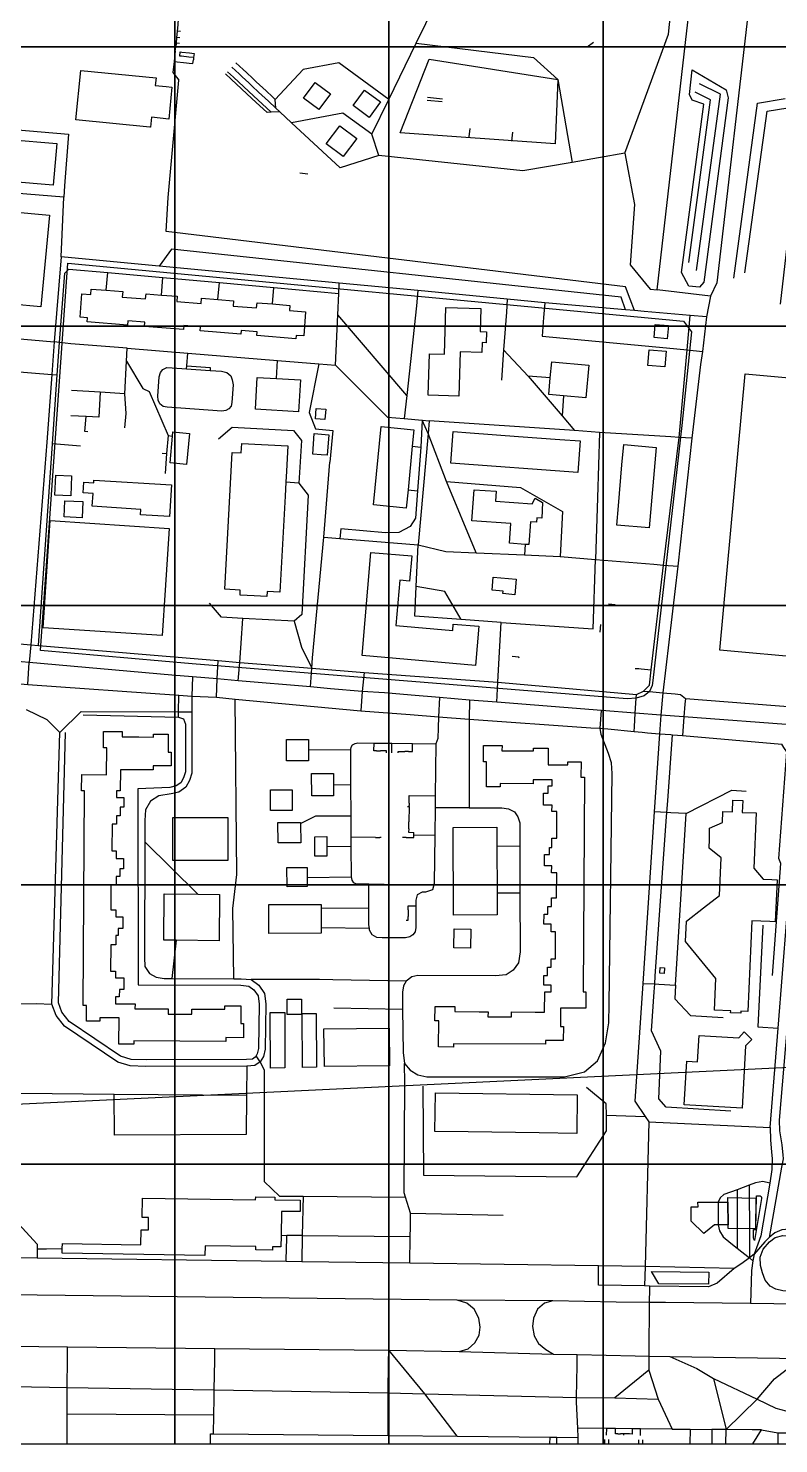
# Model space of a CAD drawing. Header units: metres. Extents: x -907 to 907, y -946 to 946.
# Drawn here: x -606 to -288, y -946 to -347 of the extents above; entities that cross this region are included whole.
import ezdxf

# ---------------------------------------------------------------- set-up
doc = ezdxf.new("R2010")
doc.units = ezdxf.units.M
for name, color, linetype in [('GREEN_ATLAS_BUILDING_OSM_LEVELS', 9, 'Continuous'), ('GREEN_ATLAS_TERRAIN_COP90', 3, 'Continuous'), ('OSM_BUILDING', 8, 'Continuous'), ('OSM_GREEN_EXISTING', 94, 'Continuous'), ('OSM_HYDROGRAPHY', 5, 'Continuous'), ('OSM_ROAD_LOCAL', 9, 'Continuous'), ('OSM_ROAD_MAJOR', 30, 'Continuous'), ('SITE_BORDER', 3, 'Continuous')]:
    doc.layers.add(name, color=color, linetype=linetype)

msp = doc.modelspace()

# ---------------------------------------------------------------- linework, layer by layer
at = {"layer": 'GREEN_ATLAS_BUILDING_OSM_LEVELS'}
for points, elevation in [([(-551.888, -368.033), (-552.207, -371.251), (-547.643, -371.651), (-545.129, -371.952), (-546.455, -385.41), (-553.826, -384.687), (-554.239, -388.906), (-554.495, -388.884), (-585.757, -385.8), (-583.706, -364.905)], 27.5), ([(-716.475, -403.199), (-714.987, -385.555), (-593.904, -395.763), (-595.392, -413.418)], 31.511), ([(-597.024, -426.064), (-600.569, -464.926), (-649.925, -460.429), (-646.38, -421.556)], 28.862), ([(-583.243, -459.393), (-579.542, -459.694), (-579.355, -457.378), (-572.952, -457.902), (-565.968, -458.469), (-566.156, -460.774), (-556.29, -461.575), (-556.108, -459.393), (-549.625, -459.916), (-542.96, -460.451), (-543.141, -462.644), (-532.787, -463.479), (-532.612, -461.286), (-525.653, -461.853), (-519.026, -462.388), (-519.207, -464.581), (-509.291, -465.393), (-509.109, -463.167), (-502.538, -463.701), (-495.198, -464.302), (-495.379, -466.518), (-488.552, -467.074), (-489.377, -477.26), (-492.572, -477.004), (-492.685, -478.429), (-509.147, -477.093), (-509.022, -475.568), (-515.831, -475.011), (-515.956, -476.536), (-533.212, -475.145), (-533.068, -473.42), (-540.127, -472.841), (-540.271, -474.566), (-556.752, -473.23), (-556.609, -471.471), (-563.83, -470.893), (-563.974, -472.64), (-580.999, -471.26), (-580.855, -469.557), (-584.05, -469.301)], 25.757), ([(-414.487, -465.627), (-414.768, -475.39), (-412.042, -475.468), (-412.179, -480.099), (-413.88, -480.054), (-413.999, -484.206), (-423.196, -483.928), (-423.746, -502.741), (-436.689, -502.363), (-436.176, -484.841), (-429.83, -485.03), (-429.248, -465.193)], 24.215), ([(-275.835, -613.626), (-313.205, -610.231), (-302.576, -493.257), (-265.212, -496.652)], 24.348), ([(-484.131, -507.917), (-480.061, -508.207), (-480.374, -512.682), (-484.45, -512.404)], 25.015), ([(-442.728, -516.934), (-443.422, -523.959), (-445.236, -542.404), (-445.998, -550.13), (-459.872, -548.772), (-456.602, -515.576)], 25.064), ([(-426.185, -517.769), (-418.957, -518.292), (-398.481, -519.773), (-380.955, -521.042), (-372.415, -521.665), (-373.384, -535.024), (-427.148, -531.128)], 26.041), ([(-515.843, -526.786), (-515.618, -522.723), (-496.092, -523.78), (-496.674, -534.556), (-496.967, -539.187), (-497.243, -545.065), (-499.443, -585.752), (-504.845, -585.463), (-504.958, -587.567), (-510.341, -587.277), (-516.337, -586.954), (-516.225, -584.85), (-522.796, -584.494), (-519.663, -526.586)], 26.768), ([(-340.202, -524.448), (-343.129, -558.49), (-356.865, -557.31), (-356.165, -549.139), (-354.677, -531.751), (-353.945, -523.257)], 26.634), ([(-587.983, -545.009), (-594.66, -544.72), (-594.279, -536.204), (-587.608, -536.493)], 28.182), ([(-582.887, -547.313), (-583.168, -554.215), (-590.815, -553.892), (-590.534, -547.002)], 28.257), ([(-548.018, -584.861), (-549.275, -604.097), (-599.662, -600.791), (-596.686, -555.429), (-546.305, -558.724)], 28.444), ([(-443.685, -570.357), (-444.61, -581.021), (-448.724, -580.665), (-450.387, -599.901), (-426.316, -601.982), (-426.072, -599.222), (-415.193, -600.157), (-416.631, -616.732), (-464.699, -612.58), (-460.929, -568.865)], 27.016), ([(-575.691, -765.934), (-575.697, -767.303), (-581.305, -767.27), (-581.268, -760.735), (-582.706, -760.724), (-582.174, -669.887), (-583.381, -669.876), (-583.344, -662.919), (-572.821, -662.985), (-572.752, -651.631), (-574.096, -651.62), (-574.059, -644.729), (-566.25, -644.774), (-566.262, -646.967), (-559.091, -647.011), (-552.982, -647.045), (-552.976, -645.831), (-546.699, -645.865), (-546.742, -653.468), (-545.436, -653.479), (-545.473, -659.312), (-553.032, -659.267), (-553.038, -660.959), (-566.969, -660.87), (-567.019, -669.843), (-568.607, -669.832), (-568.619, -672.681), (-565.537, -672.704), (-565.562, -676.767), (-567.062, -676.756), (-567.081, -680.362), (-568.632, -680.351), (-568.638, -681.865), (-568.651, -683.925), (-570.451, -683.914), (-570.52, -695.246), (-568.719, -695.246), (-568.738, -698.519), (-565.624, -698.541), (-565.649, -702.804), (-567.231, -702.793), (-567.25, -706.077), (-568.782, -706.066), (-568.794, -708.003), (-568.801, -709.673), (-570.958, -709.662), (-571.02, -720.226), (-568.863, -720.248), (-568.882, -723.176), (-565.868, -723.198), (-565.899, -728.052), (-567.9, -728.041), (-567.919, -731.068), (-568.926, -731.057), (-568.938, -732.727), (-568.951, -734.998), (-571.045, -734.987), (-571.114, -746.23), (-569.019, -746.241), (-569.032, -748.924), (-565.449, -748.946), (-565.481, -753.967), (-567.406, -753.956), (-567.425, -757.073), (-569.082, -757.062), (-569.088, -758.375), (-569.094, -759.956), (-560.779, -760), (-560.785, -762.071), (-549.5, -762.138), (-546.686, -762.149), (-546.699, -764.308), (-536.72, -764.375), (-536.707, -762.216), (-528.861, -762.26), (-522.79, -762.294), (-522.783, -760.813), (-515.975, -760.846), (-516.018, -768.383), (-514.805, -768.383), (-514.843, -774.35), (-522.364, -774.305), (-522.371, -775.93), (-561.279, -775.708), (-561.285, -777.11), (-567.6, -777.077), (-567.538, -765.978)], 24.598), ([(-487.301, -652.488), (-487.283, -657.141), (-496.63, -657.186), (-496.661, -648.158), (-487.32, -648.124)], 26.246), ([(-387.37, -754.98), (-384.719, -754.991), (-384.7, -752.141), (-387.783, -752.13), (-387.758, -748.056), (-386.263, -748.067), (-386.238, -744.46), (-384.688, -744.471), (-384.682, -742.701), (-384.669, -740.898), (-382.868, -740.909), (-382.8, -729.588), (-384.6, -729.577), (-384.582, -726.304), (-387.695, -726.282), (-387.67, -722.018), (-386.088, -722.029), (-386.07, -718.745), (-384.538, -718.757), (-384.525, -716.853), (-384.519, -715.15), (-382.362, -715.161), (-382.299, -704.597), (-384.457, -704.574), (-384.438, -701.647), (-387.451, -701.624), (-387.42, -696.771), (-385.419, -696.782), (-385.401, -693.754), (-384.394, -693.765), (-384.381, -691.472), (-384.369, -689.825), (-382.274, -689.836), (-382.206, -678.592), (-384.306, -678.581), (-384.288, -675.899), (-387.87, -675.876), (-387.839, -670.856), (-385.913, -670.867), (-385.895, -667.761), (-384.244, -667.761), (-384.231, -666.347), (-384.225, -665.19), (-392.228, -665.145), (-392.241, -666.837), (-406.165, -666.748), (-406.177, -668.173), (-412.017, -668.128), (-411.948, -657.509), (-413.299, -657.497), (-413.255, -650.607), (-405.446, -650.662), (-405.464, -652.844), (-395.273, -652.911), (-392.178, -652.933), (-392.172, -651.709), (-385.901, -651.742), (-385.945, -658.822), (-377.629, -658.878), (-377.623, -657.52), (-372.014, -657.553), (-372.052, -664.088), (-370.601, -664.099), (-371.164, -754.935), (-369.939, -754.947), (-369.982, -761.904), (-380.661, -761.837), (-380.711, -769.563), (-379.498, -769.574), (-379.536, -775.541), (-387.051, -775.496), (-387.064, -777.121), (-425.966, -776.888), (-425.972, -778.301), (-432.293, -778.257), (-432.224, -767.158), (-433.825, -767.147), (-433.788, -761.136), (-425.466, -761.192), (-425.478, -763.251), (-415.149, -763.318), (-411.379, -763.34), (-411.392, -765.5), (-401.413, -765.555), (-401.394, -763.396), (-391.378, -763.462), (-387.42, -763.485)], 24.528), ([(-476.735, -667.327), (-476.716, -671.902), (-485.976, -671.936), (-486.02, -662.507), (-476.754, -662.462)], 26.073), ([(-494.241, -678.114), (-503.42, -678.147), (-503.457, -669.464), (-494.279, -669.42)], 25.756), ([(-298.849, -702.593), (-294.967, -707.246), (-291.284, -707.402), (-289.04, -707.491), (-289.784, -725.313), (-292.141, -725.213), (-299.781, -724.901), (-301.432, -763.24), (-304.364, -763.117), (-304.395, -763.941), (-308.697, -763.752), (-308.666, -762.939), (-315.474, -762.65), (-314.912, -749.303), (-327.748, -733.662), (-327.354, -724.935), (-320.164, -719.347), (-313.442, -714.115), (-312.773, -698.24), (-317.713, -694.044), (-317.657, -690.348), (-317.588, -685.572), (-312.148, -683.235), (-311.954, -678.604), (-307.965, -678.771), (-307.753, -673.772), (-303.57, -673.939), (-303.783, -678.949), (-297.912, -679.194)], 25.573), ([(-544.76, -699.298), (-544.76, -681.186), (-521.489, -681.186), (-521.489, -699.298)], 24.837), ([(-490.671, -683.602), (-490.64, -691.773), (-500.231, -691.817), (-500.269, -683.301), (-490.671, -683.268)], 25.518), ([(-479.586, -693.409), (-479.573, -697.495), (-484.638, -697.517), (-484.669, -689.235), (-479.605, -689.212)], 25.633), ([(-496.436, -710.43), (-496.467, -702.348), (-487.952, -702.315), (-487.933, -706.456), (-487.92, -710.396)], 25.205), ([(-418.707, -728.33), (-418.744, -736.39), (-425.791, -736.356), (-425.747, -728.297)], 24.75), ([(-338.527, -744.572), (-336.67, -744.694), (-336.832, -747.176), (-338.689, -747.054)], 24.626), ([(-490.359, -764.52), (-496.392, -764.542), (-496.411, -757.986), (-490.377, -757.963)], 23.32), ([(-328.304, -802.736), (-327.266, -784.235), (-322.658, -784.491), (-322.039, -773.381), (-307.684, -774.194), (-305.221, -774.327), (-302.932, -771.889), (-299.662, -775.106), (-302.382, -777.812), (-303.851, -804.105)], 24.123), ([(-389.79, -814.681), (-419.82, -814.246), (-433.894, -814.046), (-433.656, -797.649), (-373.584, -798.506), (-373.821, -814.914)], 23.502), ([(-502.563, -862.882), (-502.582, -864.24), (-509.61, -864.129), (-509.585, -862.715), (-531.105, -862.392), (-531.168, -866.478), (-591.565, -865.576), (-591.54, -863.628), (-591.509, -861.502), (-558.322, -861.991), (-558.228, -855.657), (-555.102, -855.702), (-555.02, -850.459), (-557.753, -850.414), (-557.634, -842.266), (-509.716, -842.978), (-509.697, -841.698), (-501.632, -841.82), (-501.644, -842.967), (-490.809, -843.134), (-490.884, -847.976), (-498.774, -847.865), (-498.931, -858.151), (-498.999, -862.938)], 20.777), ([(-309.741, -853.52), (-312.561, -853.52), (-313.961, -853.52), (-315.499, -853.52), (-317.844, -855.435), (-320.089, -857.271), (-325.403, -852.062), (-325.372, -845.928), (-322.483, -845.906), (-322.571, -843.924), (-313.924, -844.002), (-309.872, -844.036)], 22.597)]:
    msp.add_lwpolyline(points, close=True, dxfattribs=dict(at, elevation=elevation))
at = {"layer": 'GREEN_ATLAS_TERRAIN_COP90'}
for points in [[(-634.613, -354.831, 33), (-543.954, -354.831, 26), (-543.954, -236.554, 25), (-634.613, -236.554, 28)], [(-543.954, -354.831, 26), (-453.295, -354.831, 25), (-453.295, -236.554, 22), (-543.954, -236.554, 25)], [(-453.295, -354.831, 25), (-362.636, -354.831, 27), (-362.636, -236.554, 19), (-453.295, -236.554, 22)], [(-362.636, -354.831, 27), (-271.977, -354.831, 24), (-271.977, -236.554, 17), (-362.636, -236.554, 19)], [(-634.613, -473.108, 28), (-543.954, -473.108, 26), (-543.954, -354.831, 26), (-634.613, -354.831, 33)], [(-543.954, -473.108, 26), (-453.295, -473.108, 23), (-453.295, -354.831, 25), (-543.954, -354.831, 26)], [(-453.295, -473.108, 23), (-362.636, -473.108, 26), (-362.636, -354.831, 27), (-453.295, -354.831, 25)], [(-362.636, -473.108, 26), (-271.977, -473.108, 25), (-271.977, -354.831, 24), (-362.636, -354.831, 27)], [(-634.613, -591.385, 30), (-543.954, -591.385, 28), (-543.954, -473.108, 26), (-634.613, -473.108, 28)], [(-543.954, -591.385, 28), (-453.295, -591.385, 27), (-453.295, -473.108, 23), (-543.954, -473.108, 26)], [(-453.295, -591.385, 27), (-362.636, -591.385, 28), (-362.636, -473.108, 26), (-453.295, -473.108, 23)], [(-362.636, -591.385, 28), (-271.977, -591.385, 23), (-271.977, -473.108, 25), (-362.636, -473.108, 26)], [(-634.613, -709.662, 28), (-543.954, -709.662, 24), (-543.954, -591.385, 28), (-634.613, -591.385, 30)], [(-543.954, -709.662, 24), (-453.295, -709.662, 26), (-453.295, -591.385, 27), (-543.954, -591.385, 28)], [(-453.295, -709.662, 26), (-362.636, -709.662, 24), (-362.636, -591.385, 28), (-453.295, -591.385, 27)], [(-362.636, -709.662, 24), (-271.977, -709.662, 27), (-271.977, -591.385, 23), (-362.636, -591.385, 28)], [(-634.613, -827.939, 24), (-543.954, -827.939, 21), (-543.954, -709.662, 24), (-634.613, -709.662, 28)], [(-543.954, -827.939, 21), (-453.295, -827.939, 21), (-453.295, -709.662, 26), (-543.954, -709.662, 24)], [(-453.295, -827.939, 21), (-362.636, -827.939, 25), (-362.636, -709.662, 24), (-453.295, -709.662, 26)], [(-362.636, -827.939, 25), (-271.977, -827.939, 22), (-271.977, -709.662, 27), (-362.636, -709.662, 24)], [(-634.613, -946.216, 21), (-543.954, -946.216, 20), (-543.954, -827.939, 21), (-634.613, -827.939, 24)], [(-543.954, -946.216, 20), (-453.295, -946.216, 20), (-453.295, -827.939, 21), (-543.954, -827.939, 21)], [(-453.295, -946.216, 20), (-362.636, -946.216, 19), (-362.636, -827.939, 25), (-453.295, -827.939, 21)], [(-362.636, -946.216, 19), (-271.977, -946.216, 18), (-271.977, -827.939, 22), (-362.636, -827.939, 25)]]:
    msp.add_3dface(points, dxfattribs=at)
at = {"layer": 'OSM_BUILDING'}
for points, elevation in [([(-381.774, -368.712), (-382.925, -395.963), (-448.593, -391.321), (-436.251, -360.074)], 25.558), ([(-483.018, -381.381), (-489.502, -376.583), (-484.582, -369.937), (-478.098, -374.735)], 25.103), ([(-468.457, -379.677), (-463.617, -373.143), (-456.821, -378.175), (-461.66, -384.709)], 24.738), ([(-466.925, -393.592), (-472.646, -401.318), (-479.88, -395.963), (-474.159, -388.238)], 24.696), ([(-341.065, -477.95), (-340.584, -472.34), (-335.044, -472.818), (-335.532, -478.429)], 25.746), ([(-335.988, -483.683), (-336.564, -490.34), (-343.716, -489.717), (-343.141, -483.06)], 25.863), ([(-478.748, -519.072), (-479.417, -527.788), (-481.999, -527.588), (-485.563, -527.32), (-484.888, -518.593)], 25.379), ([(-545.367, -540.3), (-546.205, -553.692), (-558.397, -552.924), (-558.259, -550.664), (-578.861, -549.373), (-578.517, -543.963), (-582.743, -543.696), (-582.462, -539.198), (-578.235, -539.454), (-578.16, -538.252)], 27.623), ([(-400.044, -586.787), (-405.07, -586.342), (-404.983, -585.307), (-409.672, -584.884), (-409.185, -579.373), (-399.462, -580.231)], 27.329), ([(-497.318, -787.151), (-503.432, -787.174), (-503.52, -763.718), (-497.405, -763.696)], 22.758), ([(-484.006, -786.862), (-489.902, -786.884), (-489.984, -764.086), (-484.088, -764.075)], 22.888), ([(-309.772, -855.078), (-309.741, -853.52), (-309.872, -844.036), (-309.872, -842.021), (-297.968, -842.266), (-298.205, -855.29)], 22.235)]:
    msp.add_lwpolyline(points, close=True, dxfattribs=dict(at, elevation=elevation))
at = {"layer": 'OSM_GREEN_EXISTING'}
for points in [[(-329.536, -450.376), (-320.07, -379.154), (-324.915, -377.496), (-326.122, -375.08), (-324.915, -364.616), (-310.604, -373.098), (-309.722, -376.405), (-320.07, -454.451), (-321.939, -456.543), (-326.454, -456.21)], [(-328.679, -470.948), (-325.197, -475.579), (-329.361, -515.142), (-341.572, -623.155), (-341.884, -625.27), (-343.097, -627.797), (-345.279, -629.623), (-348.631, -630.636), (-352.545, -630.925), (-536.626, -615.998), (-600.738, -610.443), (-589.221, -446.458)], [(-547.274, -490.63), (-545.017, -490.774), (-538.952, -491.186), (-529.017, -491.876), (-524.109, -492.21), (-521.952, -492.722), (-520.257, -494.169), (-519.601, -495.828), (-519.288, -498.01), (-519.801, -505.468), (-520.107, -506.982), (-521.07, -508.14), (-522.371, -508.819), (-524.053, -509.031), (-547.218, -507.439), (-548.868, -507.105), (-550.2, -506.058), (-551.006, -504.377), (-551.156, -502.708), (-550.588, -494.503), (-550.044, -492.722), (-548.968, -491.498)], [(-385.032, -494.915), (-384.438, -488.203), (-368.713, -489.605), (-369.945, -503.465), (-379.436, -502.63), (-385.663, -502.073)], [(-509.041, -494.804), (-500.919, -495.283), (-490.771, -495.873), (-491.565, -509.398), (-509.835, -508.318)], [(-537.745, -518.593), (-538.939, -531.695), (-545.879, -531.016), (-544.91, -519.662), (-544.76, -517.914)], [(-407.965, -543.016), (-408.253, -547.235), (-392.672, -548.282), (-391.409, -545.9), (-388.283, -547.703), (-388.564, -554.404), (-390.69, -554.193), (-390.896, -556.141), (-393.435, -555.963), (-394.085, -565.592), (-395.686, -565.481), (-402.244, -565.047), (-401.682, -556.653), (-418.169, -555.54), (-417.281, -542.393)], [(-407.596, -693.22), (-407.521, -712.968), (-407.484, -722.319), (-425.985, -722.397), (-426.128, -685.338), (-407.628, -685.261)], [(-525.216, -733.306), (-543.335, -733.106), (-548.618, -733.05), (-548.405, -713.424), (-534.188, -713.58), (-525.003, -713.68)], [(-482.031, -719.324), (-481.993, -727.885), (-481.987, -730.133), (-504.089, -730.222), (-504.139, -717.977), (-482.037, -717.888)], [(-453.038, -786.294), (-480.649, -786.572), (-480.811, -770.554), (-453.201, -770.275)], [(-298.856, -859.676), (-299.062, -859.008), (-299.081, -855.513), (-298.068, -855.535), (-297.749, -841.253), (-296.261, -841.297), (-295.83, -841.509), (-295.604, -841.954), (-295.592, -842.466), (-298.593, -860.21)], [(-272.608, -881.65), (-286.664, -881.495), (-289.59, -880.815), (-291.997, -879.591), (-294.048, -876.986), (-295.273, -873.825), (-296.08, -870.73), (-296.161, -867.19), (-294.986, -863.85), (-292.291, -860.767), (-289.909, -858.886), (-286.651, -858.117), (-271.777, -858.373)], [(-318.025, -878.712), (-339.015, -878.489), (-342.241, -873.279), (-317.913, -873.557)]]:
    msp.add_lwpolyline(points, close=True, dxfattribs=at)
for points in [[(-323.202, -449.497), (-312.917, -374.957), (-321.858, -370.482)], [(-326.41, -446.102), (-317.275, -377.251), (-323.646, -374.067)], [(-307.378, -452.859), (-297.311, -378.72), (-285.657, -376.705)], [(-302.657, -450.555), (-293.21, -382.048), (-284.457, -380.679)]]:
    msp.add_lwpolyline(points, dxfattribs=at)
at = {"layer": 'OSM_HYDROGRAPHY'}
msp.add_lwpolyline([(-906.59, -816.654), (-121.314, -779.025)], dxfattribs=at)
at = {"layer": 'OSM_ROAD_LOCAL'}
for points in [[(-298.712, -317.394), (-300.344, -331.532), (-314.549, -454.696)], [(-353.532, -399.904), (-375.797, -403.767), (-396.617, -407.385), (-457.621, -400.861), (-460.573, -391.822), (-453.376, -377.084), (-441.784, -353.339), (-429.473, -328.114), (-428.398, -325.91)], [(-317.169, -460.339), (-339.834, -457.723), (-326.203, -339.536), (-324.953, -328.693), (-300.344, -331.532), (-272.921, -334.693), (-287.802, -463.735)], [(-542.259, -340.571), (-542.472, -342.92), (-542.716, -345.602), (-542.947, -348.207), (-543.191, -350.846), (-543.416, -353.361), (-543.566, -355.02)], [(-353.532, -399.904), (-335.013, -349.421), (-333.825, -338.69)], [(-541.972, -353.495), (-543.416, -353.361)], [(-541.74, -350.979), (-543.191, -350.846)], [(-541.503, -348.341), (-542.947, -348.207)], [(-441.784, -353.339), (-392.159, -359.373), (-381.774, -368.712), (-375.797, -403.767)], [(-369.363, -354.92), (-366.769, -352.849)], [(-543.729, -356.534), (-544.229, -361.076)], [(-543.729, -356.534), (-543.566, -355.02)], [(-541.115, -358.85), (-541.822, -358.772), (-541.622, -356.99), (-540.915, -357.068)], [(-537.958, -359.206), (-541.115, -358.85)], [(-540.915, -357.068), (-537.758, -357.413)], [(-537.758, -357.413), (-535.769, -357.636), (-535.97, -359.428), (-537.958, -359.206)], [(-535.97, -359.428), (-536.07, -360.33)], [(-544.229, -361.076), (-544.742, -365.774), (-542.259, -368.991)], [(-544.229, -361.076), (-538.964, -361.644)], [(-538.964, -361.644), (-537.795, -361.777)], [(-537.795, -361.777), (-536.245, -361.944), (-536.07, -360.33)], [(-519.132, -367.655), (-521.577, -365.384)], [(-516.756, -366.341), (-519.826, -363.492)], [(-515.024, -364.471), (-518.094, -361.621)], [(-513.636, -365.762), (-515.024, -364.471)], [(-453.376, -377.084), (-474.572, -361.644), (-489.671, -364.482), (-501.4, -377.117)], [(-349.393, -466.495), (-351.213, -461.742), (-353.257, -456.41), (-547.611, -433.011), (-546.68, -418.695), (-542.259, -368.991)], [(-520.02, -368.612), (-522.464, -366.33)], [(-511.335, -376.672), (-520.02, -368.612)], [(-510.447, -375.714), (-519.132, -367.655)], [(-515.368, -367.621), (-516.756, -366.341)], [(-512.636, -370.16), (-515.368, -367.621)], [(-510.904, -368.301), (-513.636, -365.762)], [(-511.223, -371.473), (-512.636, -370.16)], [(-508.465, -374.033), (-511.223, -371.473)], [(-509.491, -369.603), (-510.904, -368.301)], [(-506.734, -372.174), (-509.491, -369.603)], [(-509.61, -378.275), (-511.335, -376.672)], [(-508.728, -377.317), (-510.447, -375.714)], [(-503.082, -382.561), (-508.728, -377.317)], [(-507.046, -375.358), (-508.465, -374.033)], [(-504.326, -377.885), (-507.046, -375.358)], [(-505.308, -373.488), (-506.734, -372.174)], [(-502.595, -376.015), (-505.308, -373.488)], [(-501.182, -380.802), (-501.4, -377.117), (-502.595, -376.015)], [(-436.945, -376.182), (-430.68, -376.816)], [(-710.979, -382.037), (-673.246, -384.62), (-588.939, -391.8)], [(-499.531, -382.338), (-503.082, -382.561), (-504.858, -382.683), (-509.61, -378.275)], [(-460.573, -391.822), (-472.833, -382.895), (-494.529, -386.98), (-499.531, -382.338), (-501.182, -380.802), (-504.326, -377.885)], [(-430.824, -378.208), (-437.076, -377.562)], [(-457.621, -400.861), (-474.003, -406.038), (-494.529, -386.98)], [(-588.939, -391.8), (-590.546, -413.752), (-590.89, -418.439)], [(-419.351, -392.991), (-418.994, -389.485)], [(-401.232, -394.828), (-400.844, -390.999)], [(-353.532, -399.904), (-349.387, -421.611), (-351.238, -447.193), (-342.785, -457.39), (-339.834, -457.723)], [(-592.078, -443.719), (-590.89, -418.439), (-648.493, -413.797), (-675.24, -411.559), (-717.262, -407.997), (-723.521, -407.463)], [(-491.015, -408.164), (-487.589, -408.587)], [(-353.207, -466.161), (-355.008, -460.852), (-545.348, -440.48), (-550.544, -447.671)], [(-592.078, -443.719), (-594.998, -479.809), (-596.036, -493.535), (-598.055, -522.166), (-604.92, -608.06), (-605.533, -615.53)], [(-318.907, -469.156), (-325.803, -468.555), (-345.323, -466.852), (-349.393, -466.495), (-353.207, -466.161), (-387.358, -463.178), (-403.207, -461.664), (-441.078, -458.069), (-474.39, -454.907), (-550.544, -447.671), (-578.836, -444.977), (-592.078, -443.719)], [(-590.471, -450.699), (-588.852, -448.918), (-572.339, -450.41), (-549.024, -452.514), (-525.072, -454.684), (-501.976, -456.766), (-474.572, -459.249)], [(-601.688, -608.328), (-595.736, -522.879), (-593.679, -493.713), (-592.716, -480.054), (-590.471, -450.699)], [(-572.952, -457.902), (-572.339, -450.41)], [(-549.625, -459.916), (-549.024, -452.514)], [(-525.653, -461.853), (-525.072, -454.684)], [(-475.953, -489.605), (-474.94, -468.299), (-474.572, -459.249), (-474.39, -454.907)], [(-314.549, -454.696), (-317.169, -460.339), (-318.907, -469.156)], [(-502.538, -463.701), (-501.976, -456.766)], [(-441.078, -458.069), (-441.634, -464.525), (-445.798, -502.396), (-446.88, -512.259), (-439.308, -512.838), (-436.276, -513.127)], [(-403.207, -461.664), (-403.607, -467.208), (-404.814, -483.082), (-405.733, -495.906)], [(-387.358, -463.178), (-387.839, -469.401), (-388.464, -477.293), (-335.87, -482.336), (-327.123, -483.171), (-320.651, -483.795)], [(-445.798, -502.396), (-474.94, -468.299)], [(-318.907, -469.156), (-320.651, -483.795), (-321.445, -489.405), (-325.059, -520.53), (-331.03, -574.653), (-337.345, -628.287), (-338.283, -637.805)], [(-330.48, -520.207), (-327.123, -483.171), (-325.803, -468.555)], [(-658.984, -474.099), (-643.272, -475.49), (-594.998, -479.809)], [(-643.272, -475.49), (-625.366, -491.175), (-596.036, -493.535), (-593.679, -493.713)], [(-565.068, -501.717), (-564.336, -487.858), (-564.061, -482.492), (-587.927, -480.566), (-592.716, -480.054), (-594.998, -479.809)], [(-564.061, -482.492), (-538.452, -484.563), (-500.425, -487.624), (-482.962, -489.038), (-475.953, -489.605)], [(-538.952, -491.186), (-538.858, -489.962), (-538.452, -484.563)], [(-394.417, -494.336), (-404.814, -483.082)], [(-564.336, -487.858), (-557.484, -499.491), (-554.758, -500.826), (-546.786, -519.439), (-544.91, -519.662)], [(-538.858, -489.962), (-528.929, -490.618), (-529.017, -491.876)], [(-500.919, -495.283), (-500.425, -487.624)], [(-482.962, -489.038), (-487.032, -509.71), (-484.381, -516.589), (-477.079, -517.279), (-478.273, -530.649)], [(-475.953, -489.605), (-453.889, -511.636), (-446.88, -512.259)], [(-394.417, -494.336), (-380.055, -511.112), (-374.722, -517.346)], [(-385.032, -494.915), (-394.417, -494.336)], [(-575.528, -501.082), (-576.116, -511.68), (-581.474, -511.379), (-587.977, -511.012)], [(-565.068, -501.717), (-575.528, -501.082), (-587.689, -500.359)], [(-565.105, -516.099), (-564.587, -510.122), (-565.068, -501.717)], [(-379.436, -502.63), (-380.055, -511.112)], [(-580.724, -517.858), (-582.012, -517.747), (-581.474, -511.379)], [(-439.308, -512.838), (-439.815, -524.315), (-441.234, -542.794), (-442.128, -554.36), (-444.391, -557.878), (-449.168, -560.483), (-454.789, -560.649), (-473.652, -558.969), (-474.084, -562.998)], [(-325.059, -520.53), (-330.48, -520.207), (-333.956, -519.984), (-364.199, -518.07), (-374.722, -517.346), (-436.276, -513.127), (-436.764, -518.593), (-440.984, -565.692)], [(-416.456, -569.088), (-428.879, -538.842), (-436.764, -518.593), (-439.308, -512.838)], [(-546.786, -519.439), (-547.468, -526.975), (-547.943, -535.491)], [(-525.422, -520.819), (-519.688, -515.832), (-493.76, -517.235), (-490.327, -521.576), (-491.44, -539.521), (-487.551, -544.653), (-490.146, -595.203), (-493.441, -597.997), (-515.174, -596.851), (-524.146, -596.327), (-529.192, -590.338)], [(-364.199, -518.07), (-365.056, -545.733), (-365.862, -571.826)], [(-345.548, -627.597), (-343.035, -625.103), (-342.278, -618.536), (-337.064, -574.297), (-330.48, -520.207)], [(-583.906, -523.881), (-595.736, -522.879)], [(-549.306, -526.819), (-547.468, -526.975)], [(-443.422, -523.959), (-439.815, -524.315)], [(-486.507, -625.849), (-485.895, -617.879), (-485.607, -613.515), (-480.83, -562.442), (-478.273, -530.649)], [(-491.44, -539.521), (-496.967, -539.187)], [(-428.879, -538.842), (-397.649, -541.402), (-379.911, -551.588)], [(-445.236, -542.404), (-441.234, -542.794)], [(-379.911, -551.588), (-380.905, -570.635)], [(-480.83, -562.442), (-474.084, -562.998), (-440.984, -565.692), (-429.211, -568.531), (-416.456, -569.088), (-395.955, -569.978), (-380.905, -570.635), (-365.862, -571.826), (-341.19, -573.863), (-337.064, -574.297), (-331.03, -574.653)], [(-407.621, -632.261), (-407.24, -623.89), (-406.877, -618.591), (-405.808, -598.587), (-422.777, -597.352), (-442.416, -595.915), (-441.822, -583.381), (-440.984, -565.692)], [(-395.686, -565.481), (-395.955, -569.978)], [(-405.808, -598.587), (-366.875, -601.314), (-365.862, -571.826)], [(-422.777, -597.352), (-429.623, -585.418), (-441.822, -583.381)], [(-757.059, -594.179), (-753.67, -592.264), (-752.426, -592.353), (-751.7, -592.398), (-747.599, -592.665), (-741.778, -592.899), (-740.296, -595.147), (-739.389, -596.539), (-693.103, -600.135), (-682.543, -600.914), (-634.469, -605.344), (-604.92, -608.06), (-601.688, -608.328), (-525.541, -614.684), (-516.443, -615.474), (-485.895, -617.879), (-463.786, -619.738), (-407.24, -623.89), (-348.518, -628.989), (-345.548, -627.597)], [(-357.553, -591.062), (-360.36, -590.828)], [(-517.081, -623.233), (-516.443, -615.474), (-515.887, -607.326), (-515.174, -596.851)], [(-493.441, -597.997), (-490.327, -608.962), (-485.895, -617.879)], [(-804.408, -603.296), (-769.863, -605.945), (-757.896, -607.303), (-725.922, -611.656), (-683.475, -617.923), (-606.196, -624.881), (-542.228, -629.322), (-536.689, -629.734), (-526.316, -630.235), (-518.382, -630.981), (-465.143, -635.957), (-444.391, -637.538), (-432.306, -638.506), (-419.295, -639.542), (-367.907, -643.093), (-363.93, -643.36), (-360.598, -643.583), (-349.556, -644.685), (-346.142, -645.03)], [(-363.918, -602.65), (-363.655, -599.422)], [(-606.196, -624.881), (-605.533, -615.53)], [(-526.316, -630.235), (-526.047, -622.476), (-525.541, -614.684)], [(-398.155, -613.704), (-398.399, -613.192), (-401.107, -612.97)], [(-536.438, -621.586), (-536.689, -629.734), (-536.689, -632.629), (-536.689, -636.402), (-536.695, -662.284), (-537.714, -665.479), (-539.308, -668.329), (-542.159, -670.344), (-545.511, -671.101), (-550.631, -671.936), (-554.264, -674.14), (-556.327, -677.802), (-556.671, -682.422), (-556.677, -691.461), (-556.702, -740.453), (-556.584, -744.137), (-554.695, -747.165), (-551.8, -748.757), (-548.368, -749.214), (-545.198, -749.225), (-518.938, -749.347), (-515.831, -749.358), (-511.554, -749.759), (-508.378, -752.086), (-506.021, -755.637), (-505.464, -759.989), (-505.664, -779.203), (-506.44, -782.342), (-507.834, -784.535), (-510.129, -786.071), (-513.399, -786.405), (-556.165, -786.528), (-562.861, -786.272), (-568.088, -784.736), (-590.628, -769.474), (-594.148, -764.943), (-595.973, -760.112), (-592.566, -645.063), (-597.955, -639.709), (-606.759, -635.601)], [(-463.786, -619.738), (-464.624, -627.708), (-465.143, -635.957)], [(-349.112, -617.979), (-347.618, -618.101), (-346.586, -618.191)], [(-346.586, -618.191), (-342.278, -618.536)], [(-349.556, -644.685), (-349.425, -642.67), (-349.043, -636.948), (-348.631, -630.636), (-348.518, -628.989)], [(-345.548, -627.597), (-343.097, -627.797), (-337.345, -628.287), (-332.193, -628.766)], [(-332.193, -628.766), (-329.949, -628.989), (-327.842, -630.714), (-271.814, -635.111), (-267.519, -635.49)], [(-542.328, -638.584), (-542.303, -636.391), (-542.228, -629.322)], [(-518.938, -749.347), (-519.438, -719.58), (-517.706, -705.287), (-518.382, -630.981)], [(-419.213, -631.382), (-419.295, -639.542), (-419.326, -642.759), (-419.413, -677.067), (-411.354, -677.067), (-405.564, -677.012), (-402.713, -677.424), (-400.212, -678.693), (-398.774, -680.863), (-397.955, -683.424), (-397.918, -693.042), (-397.849, -712.99), (-397.755, -737.937), (-398.437, -742.713), (-400.738, -745.796), (-403.72, -747.744), (-408.247, -748.167), (-441.034, -747.978), (-443.679, -748.59), (-445.986, -750.427), (-447.199, -752.364), (-447.593, -755.125), (-447.53, -762.193), (-447.355, -780.628), (-446.655, -785.237), (-444.329, -788.075), (-441.122, -790.012), (-437.264, -790.858), (-379.004, -790.97), (-370.52, -788.777), (-365.018, -784.079), (-361.704, -776.465), (-360.247, -767.993), (-360.116, -760.101), (-358.897, -662.485), (-359.16, -657.976), (-360.335, -654.069), (-363.511, -645.942), (-363.93, -643.36), (-363.417, -635.801)], [(-431.893, -630.324), (-432.306, -638.506), (-432.537, -643.182), (-432.65, -647.612), (-433.406, -649.917), (-433.7, -671.924), (-433.762, -677.001), (-433.919, -688.578), (-434.194, -709.005), (-434.832, -711.699)], [(-327.842, -630.714), (-328.054, -633.152), (-328.442, -638.54), (-328.873, -644.529), (-329.011, -646.455)], [(-582.662, -637.716), (-542.328, -638.584), (-540.184, -639.397), (-539.471, -641.657), (-539.477, -661.85), (-540.284, -664.366), (-541.434, -666.414), (-543.31, -667.75), (-546.042, -668.362), (-559.516, -668.952), (-559.491, -751.952), (-515.968, -752.141), (-512.58, -752.464), (-510.422, -754.034), (-508.703, -756.627), (-508.253, -760.156), (-508.447, -778.847), (-509.034, -781.229), (-509.51, -781.975), (-509.872, -782.543), (-511.104, -783.378), (-513.542, -783.622), (-556.108, -783.745), (-562.404, -783.5), (-566.887, -782.186), (-588.696, -767.414), (-591.69, -763.563), (-593.172, -759.644), (-590.165, -645.108)], [(-592.566, -645.063), (-583.594, -636.235), (-542.303, -636.391), (-536.689, -636.402)], [(-338.283, -637.805), (-338.846, -645.653), (-341.053, -678.715), (-345.898, -751.34), (-349.212, -801.211), (-344.904, -807.634), (-343.366, -809.916), (-292.009, -812.287)], [(-346.142, -645.03), (-343.848, -645.263), (-338.846, -645.653), (-334.006, -646.02), (-333.306, -646.076)], [(-308.603, -805.419), (-335.945, -803.794), (-339.096, -800.209), (-338.22, -780.049), (-342.241, -771.433), (-341.065, -754.869), (-340.834, -751.596), (-340.596, -748.29), (-335.945, -682.734), (-335.676, -678.982), (-335.326, -673.995), (-333.306, -646.076)], [(-333.306, -646.076), (-329.011, -646.455), (-287.064, -650.05)], [(-292.009, -812.287), (-288.589, -770.342), (-283.037, -700.868), (-279.986, -650.629), (-279.592, -642.202)], [(-487.301, -652.488), (-469.438, -652.321)], [(-434.832, -711.699), (-437.852, -712.768), (-439.19, -712.768), (-441.34, -713.903), (-441.916, -716.051), (-441.909, -718.556), (-441.878, -727.696), (-442.209, -729.555), (-443.135, -730.768), (-444.517, -731.692), (-446.236, -732.093), (-456.108, -732.126), (-458.478, -731.859), (-460.404, -730.812), (-461.498, -728.875), (-461.585, -728.041), (-461.748, -726.527), (-461.773, -719.48), (-461.817, -709.339), (-466.275, -709.361), (-467.325, -709.194), (-468.2, -708.738), (-468.913, -707.68), (-469.22, -706.289), (-469.276, -693.276), (-469.288, -689.379), (-469.326, -680.407), (-469.376, -667.205), (-469.438, -652.321), (-469.295, -651.33), (-468.726, -650.34), (-467.656, -649.727), (-466.525, -649.538), (-459.628, -649.616), (-452.057, -649.705), (-443.279, -649.805), (-433.406, -649.917)], [(-458.622, -652.855), (-459.685, -652.833), (-459.628, -649.616)], [(-458.622, -652.855), (-456.946, -652.889)], [(-454.358, -653.701), (-454.345, -652.933), (-456.946, -652.889)], [(-452.126, -653.746), (-452.057, -649.705)], [(-444.979, -653.212), (-443.341, -653.234), (-443.279, -649.805)], [(-272.558, -651.241), (-273.871, -652.521), (-275.334, -654.158), (-279.236, -700.99), (-282.95, -748.657), (-283.431, -754.323), (-288.133, -809.259), (-287.958, -813.801), (-287.095, -819.746), (-286.92, -821.315), (-286.664, -823.909), (-286.514, -825.568), (-287.101, -829.219), (-292.447, -858.986)], [(-291.04, -748.067), (-287.433, -700.589), (-288.308, -698.519), (-284.938, -653.345), (-286.113, -651.475), (-287.064, -650.05)], [(-449.45, -653.791), (-449.443, -653.134), (-446.561, -653.178)], [(-444.979, -653.212), (-446.561, -653.178)], [(-476.735, -667.327), (-469.376, -667.205)], [(-327.56, -679.383), (-308.184, -669.487), (-302.076, -669.943)], [(-445.486, -676.422), (-444.779, -676.433)], [(-444.779, -676.433), (-444.892, -682.967)], [(-444.779, -676.433), (-444.767, -675.976)], [(-444.754, -675.041), (-444.767, -675.976)], [(-444.754, -675.041), (-444.692, -671.735), (-433.7, -671.924)], [(-419.413, -677.067), (-429.048, -677.023), (-433.762, -677.001)], [(-490.671, -683.602), (-484.3, -680.407), (-469.326, -680.407)], [(-444.948, -685.884), (-444.892, -682.967)], [(-345.898, -751.34), (-340.834, -751.596), (-339.04, -751.685), (-331.968, -752.052), (-327.56, -679.383), (-333.95, -679.071), (-335.676, -678.982), (-341.053, -678.715)], [(-445.961, -689.591), (-442.753, -689.647), (-442.753, -688.455), (-442.753, -687.398)], [(-444.948, -685.884), (-444.973, -687.353), (-442.753, -687.398)], [(-442.753, -688.455), (-433.919, -688.578)], [(-534.188, -713.58), (-556.677, -691.461)], [(-479.586, -693.409), (-469.276, -693.276)], [(-459.022, -689.557), (-469.288, -689.379)], [(-459.022, -689.557), (-457.178, -689.591)], [(-456.571, -689.602), (-457.178, -689.591)], [(-446.861, -689.569), (-447.543, -689.557)], [(-445.961, -689.591), (-446.861, -689.569)], [(-407.596, -693.22), (-397.918, -693.042)], [(-487.933, -706.456), (-469.22, -706.289)], [(-455.364, -709.506), (-461.817, -709.339)], [(-407.521, -712.968), (-397.849, -712.99)], [(-445.154, -720.226), (-445.123, -718.512), (-441.909, -718.556)], [(-482.031, -719.324), (-461.773, -719.48)], [(-446.067, -724.523), (-445.229, -724.534), (-445.204, -723.02)], [(-445.154, -720.226), (-445.204, -723.02)], [(-461.585, -728.041), (-481.993, -727.885)], [(-295.061, -726.638), (-297.23, -769.763), (-288.589, -770.342)], [(-543.335, -733.106), (-545.198, -749.225)], [(-485.813, -749.681), (-511.554, -749.759)], [(-477.091, -749.804), (-482.706, -749.726), (-485.813, -749.681)], [(-445.986, -750.427), (-477.091, -749.804)], [(-331.968, -752.052), (-332.324, -757.908), (-325.728, -765.01), (-311.792, -765.856)], [(-739.802, -820.447), (-739.546, -813.957), (-739.521, -812.321), (-739.146, -786.383), (-739.102, -783.378), (-739.071, -781.251), (-680.905, -781.708), (-665.562, -760.691), (-635.713, -760.29), (-602.651, -759.845), (-595.973, -760.112)], [(-476.672, -761.759), (-447.53, -762.193)], [(-507.834, -784.535), (-509.51, -781.975)], [(-507.834, -784.535), (-506.133, -788.064), (-506.133, -835.23), (-499.568, -841.364), (-489.665, -841.442), (-446.323, -841.809)], [(-513.399, -786.405), (-513.555, -798.818), (-513.767, -815.337), (-569.426, -815.549), (-569.626, -798.317)], [(-444.16, -848.555), (-446.323, -841.809), (-446.892, -840.028), (-446.617, -793.419), (-446.655, -785.237)], [(-438.971, -794.899), (-438.702, -832.525), (-373.771, -833.293), (-361.192, -813.835), (-361.267, -807.089), (-361.317, -802.268), (-369.707, -795.411)], [(-513.555, -798.818), (-569.626, -798.317), (-635.463, -797.738), (-649.962, -797.615)], [(-361.267, -807.089), (-344.904, -807.634)], [(-343.366, -809.916), (-344.904, -871.142), (-345.111, -879.424)], [(-292.009, -812.287), (-291.884, -817.553), (-291.359, -822.807), (-291.178, -825.534), (-291.297, -830.098), (-292.041, -835.976), (-295.986, -858.251), (-297.136, -861.68), (-298.718, -866.01), (-299.368, -868.804), (-299.881, -872.945), (-300.356, -886.838)], [(-658.484, -822.25), (-617.1, -833.16), (-614.662, -841.086), (-612.267, -850.77), (-610.11, -853.141), (-602.232, -861.802), (-602.238, -863.717), (-602.238, -867.702)], [(-292.041, -835.976), (-295.129, -835.252), (-298.168, -835.764), (-300.8, -836.755), (-305.99, -838.714), (-311.51, -840.785), (-313.105, -842.121), (-313.924, -844.002)], [(-305.99, -838.714), (-305.927, -858.273), (-305.908, -863.45)], [(-300.8, -836.755), (-300.763, -858.34), (-300.744, -867.591)], [(-489.665, -841.442), (-489.971, -858.062), (-490.171, -869.194)], [(-313.924, -844.002), (-313.961, -853.52)], [(-444.398, -869.806), (-444.273, -858.474), (-444.229, -854.733), (-444.204, -852.407), (-444.16, -848.555)], [(-444.16, -848.555), (-404.952, -849.457)], [(-313.961, -853.52), (-313.461, -856.036), (-311.811, -858.629), (-308.628, -861.29), (-305.908, -863.45), (-300.744, -867.591), (-299.368, -868.804)], [(-283.881, -855.346), (-287.076, -855.713), (-290.009, -856.926), (-292.447, -858.986), (-294.185, -860.745), (-298.718, -866.01), (-300.744, -867.591), (-303.958, -869.862), (-307.215, -872.043)], [(-489.971, -858.062), (-496.505, -858.129), (-498.931, -858.151)], [(-496.642, -862.993), (-496.555, -860.066)], [(-496.555, -860.066), (-496.505, -858.129)], [(-489.971, -858.062), (-444.273, -858.474)], [(-307.215, -872.043), (-344.904, -871.142), (-364.574, -870.875), (-444.398, -869.806), (-490.171, -869.194), (-496.817, -869.105), (-602.238, -867.702), (-649.643, -867.201), (-723.415, -866.077), (-790.127, -865.186), (-795.992, -864.975), (-808.153, -864.952), (-866.143, -864.273), (-898.424, -863.739), (-906.59, -863.639)], [(-602.238, -863.717), (-598.174, -863.706)], [(-598.174, -863.706), (-591.54, -863.628)], [(-496.817, -869.105), (-496.642, -862.993)], [(-307.215, -872.043), (-314.449, -878.211), (-318, -879.847), (-343.016, -879.469), (-345.111, -879.424), (-364.574, -879.112), (-364.574, -870.875)], [(-343.016, -879.469), (-343.06, -880.593), (-343.147, -886.459), (-343.179, -891.836), (-343.247, -902.578), (-343.291, -909.124), (-343.347, -913.632), (-343.372, -915.08), (-339.302, -927.369)], [(-423.527, -907.232), (-419.732, -906.018), (-417.012, -903.58), (-415.156, -900.23), (-414.705, -896.89), (-415.224, -893.072), (-417.3, -889.209), (-420.37, -886.704), (-424.371, -885.424)], [(-589.554, -946.216), (-589.496, -933.748), (-589.44, -922.371), (-589.383, -910.282), (-589.358, -905.261)], [(-527.504, -942.086), (-527.366, -934.182), (-527.266, -927.035), (-527.216, -923.451), (-527.035, -910.816), (-526.966, -905.951)], [(-453.57, -942.798), (-453.626, -928.393), (-453.645, -924.686), (-453.464, -911.851), (-453.389, -906.686)], [(-424.453, -943.076), (-438.064, -925.143), (-453.389, -906.686)], [(-373.359, -939.692), (-373.896, -928.705), (-373.871, -926.601), (-373.702, -913.143), (-373.64, -908.501)], [(-343.372, -915.08), (-357.747, -926.846)], [(-650.881, -921.325), (-649.9, -921.358), (-589.44, -922.371), (-527.216, -923.451), (-453.645, -924.686), (-438.064, -925.143), (-373.871, -926.601), (-357.747, -926.846), (-339.302, -927.369)], [(-339.302, -927.369), (-333.462, -940.037)], [(-527.366, -934.182), (-589.496, -933.748)], [(-373.287, -946.216), (-373.284, -943.566), (-373.359, -939.692)], [(-333.462, -940.037), (-346.805, -939.926), (-350.388, -939.893), (-357.378, -939.837), (-361.142, -939.804), (-373.359, -939.692)], [(-361.167, -942.587), (-361.142, -939.804)], [(-356.371, -942.063), (-357.396, -942.052), (-357.378, -939.837)], [(-350.388, -939.893), (-350.406, -942.119), (-351.438, -942.108)], [(-346.83, -942.709), (-346.805, -939.926)], [(-333.462, -940.037), (-325.822, -940.126)], [(-325.822, -940.126), (-325.993, -946.216)], [(-325.822, -940.126), (-316.625, -940.204)], [(-316.625, -940.204), (-316.653, -946.216)], [(-295.698, -940.405), (-299.587, -940.36), (-310.635, -940.26), (-315.024, -940.227), (-316.625, -940.204)], [(-299.339, -946.216), (-295.698, -940.405), (-288.764, -941.596), (-265.768, -941.663), (-258.484, -941.696), (-245.811, -941.741), (-238.158, -941.774), (-101.569, -942.342), (-95.186, -942.364), (-82.731, -942.42), (-64.199, -942.498), (-52.201, -945.481), (7.253, -945.626), (9.722, -945.336), (18.013, -942.008), (28.992, -942.286)], [(-528.802, -946.216), (-528.761, -942.075)], [(-528.761, -942.075), (-527.504, -942.086)], [(-527.504, -942.086), (-453.57, -942.798), (-424.453, -943.076), (-385.132, -943.455), (-382.212, -943.488), (-373.284, -943.566)], [(-385.159, -946.216), (-385.132, -943.455)], [(-382.239, -946.216), (-382.212, -943.488)], [(-361.932, -946.216), (-361.917, -944.479)], [(-360.404, -944.49), (-360.419, -946.216)], [(-356.371, -942.063), (-355.333, -942.075)], [(-352.538, -942.097), (-353.945, -942.086), (-355.333, -942.075)], [(-353.951, -942.642), (-353.945, -942.086)], [(-351.438, -942.108), (-352.538, -942.097)], [(-347.575, -946.216), (-347.561, -944.602)], [(-346.048, -944.624), (-346.062, -946.216)], [(-288.764, -941.596), (-288.789, -946.216)]]:
    msp.add_lwpolyline(points, dxfattribs=at)
at = {"layer": 'OSM_ROAD_MAJOR'}
for points in [[(-477.992, -626.617), (-486.507, -625.849), (-517.081, -623.233), (-526.047, -622.476), (-536.438, -621.586), (-545.192, -620.818), (-605.533, -615.53), (-634.957, -613.003), (-682.975, -608.862), (-725.39, -603.441), (-748.274, -601.359), (-757.421, -600.725), (-787.608, -598.543), (-799.456, -597.485), (-812.11, -596.394), (-833.706, -594.68), (-848.537, -593.522), (-872.427, -591.641), (-894.291, -589.782), (-904.195, -589.047)], [(-455.12, -628.365), (-464.624, -627.708), (-477.992, -626.617)], [(-338.283, -637.805), (-349.043, -636.948), (-363.417, -635.801), (-407.621, -632.261), (-419.213, -631.382), (-431.893, -630.324), (-443.935, -629.367), (-455.12, -628.365)], [(-279.592, -642.202), (-328.442, -638.54), (-338.283, -637.805)], [(-383.875, -885.769), (-424.371, -885.424), (-649.75, -882.73), (-705.208, -882.029), (-718.213, -881.94), (-736.945, -881.572), (-788.458, -881.127), (-796.211, -880.927), (-815.018, -880.637), (-824.99, -880.693), (-846.999, -880.292), (-869.595, -879.88), (-880.499, -879.825), (-906.59, -879.696)], [(-383.875, -885.769), (-387.514, -886.782), (-390.446, -889.287), (-392.091, -893.005), (-392.541, -896.645), (-391.809, -900.586), (-389.946, -903.736), (-386.876, -906.308), (-383.656, -908.356)], [(-300.356, -886.838), (-336.282, -886.504), (-343.147, -886.459), (-357.109, -886.259), (-383.875, -885.769)], [(-164.149, -890.066), (-195.204, -889.654), (-270.67, -887.283), (-300.356, -886.838)], [(-906.59, -901.325), (-897.211, -901.387), (-868.282, -901.432), (-824.903, -902.345), (-805.464, -902.757), (-803.851, -902.79), (-802.382, -902.823), (-796.505, -902.979), (-778.811, -902.901), (-728.761, -903.324), (-650.875, -904.449), (-649.925, -904.46), (-589.358, -905.261), (-526.966, -905.951), (-453.389, -906.686), (-423.527, -907.232), (-383.656, -908.356)], [(-383.656, -908.356), (-373.64, -908.501), (-349.112, -909.013), (-343.291, -909.124), (-334.382, -909.246)], [(-334.382, -909.246), (-322.996, -914.323), (-315.95, -918.642)], [(-334.382, -909.246), (-269.538, -910.36), (-248.699, -910.493), (-195.261, -911.15), (-161.467, -911.74)], [(-297.505, -927.425), (-290.102, -918.753), (-285.219, -914.935), (-280.818, -912.709), (-275.497, -911.228), (-269.538, -910.36)], [(-315.95, -918.642), (-310.635, -940.26)], [(-315.95, -918.642), (-297.505, -927.425)], [(-310.635, -940.26), (-297.505, -927.425)], [(-297.505, -927.425), (-289.608, -931.11), (-283.231, -932.88), (-276.716, -933.726), (-265.693, -933.737), (-245.748, -933.837), (-95.154, -936.876), (-82.581, -936.765), (-63.174, -936.898), (-57.984, -937.266), (-52.295, -937.978), (-41.397, -939.336), (-30.418, -939.848), (-27.498, -939.793), (-24.859, -939.548), (-14.199, -937.043), (-11.811, -936.587), (-8.741, -936.342)], [(-310.689, -946.216), (-310.635, -940.26)]]:
    msp.add_lwpolyline(points, dxfattribs=at)
at = {"layer": 'SITE_BORDER'}
msp.add_lwpolyline([(-906.59, -946.216), (906.59, -946.216), (906.59, 946.216), (-906.59, 946.216)], close=True, dxfattribs=at)

doc.saveas('drawing.dxf')
